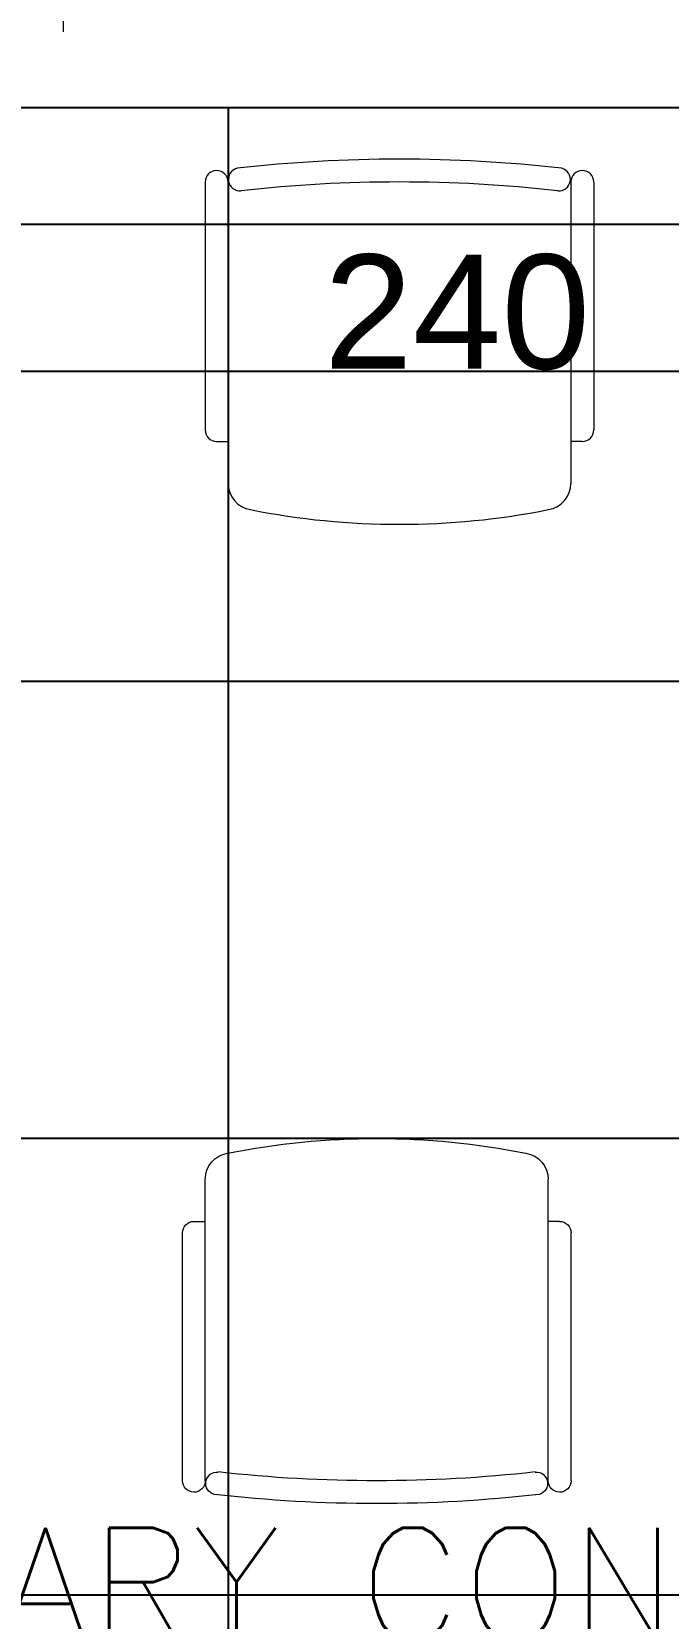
# Model space of a CAD drawing. Header units: inches. Extents: x -12418 to 57169, y -29325 to 19878.
# Drawn here: x 46542 to 47377, y -10831 to -8747 of the extents above; entities that cross this region are included whole.
import ezdxf

# ---------------------------------------------------------------- set-up
doc = ezdxf.new("R2010")
doc.units = ezdxf.units.IN
doc.header["$LTSCALE"] = 25
doc.header["$MEASUREMENT"] = 0
doc.header["$PDMODE"] = 3
doc.layers.get('0').update_dxf_attribs({"color": 8})
doc.layers.get('Defpoints').update_dxf_attribs({"color": 8})
for name, color, linetype, lineweight in [('00-Ground Floor$0$72_EGR_BASE_TEXT', 252, 'Continuous', 5), ('00-Ground Floor$0$LOADING', 253, 'Continuous', 5), ('00-Ground Floor$0$Walls', 251, 'Continuous', 5), ('E-DIM', 6, 'Continuous', 18)]:
    doc.layers.add(name, color=color, linetype=linetype, lineweight=lineweight)
doc.layers.add('00-Ground Floor$0$False Ceiling', color=251, linetype='Continuous')
doc.styles.add('00-Ground Floor$0$SIMPLEX', font='SIMPLEX.shx', dxfattribs={"height": 150})
doc.styles.get("Standard").update_dxf_attribs({"font": 'arial.ttf'})
doc.dimstyles.get("Standard").update_dxf_attribs({"dimtxt": 150, "dimasz": 150, "dimexe": 0.18, "dimexo": 0.0625, "dimgap": 1, "dimtad": 1, "dimdec": 0, "dimlfac": 0.1, "dimzin": 0, "dimdsep": 46, "dimtxsty": 'Standard', "dimcen": 0.09, "dimclrd": 256, "dimclrt": 7, "dimadec": 0, "dimazin": 0, "dimtfac": 1, "dimtdec": 0, "dimtofl": 0, "dimtmove": 0, "dimatfit": 3, "dimfxl": 1, "dimtolj": 1, "dimtzin": 0, "dimarcsym": 0})

# ---------------------------------------------------------------- blocks, each defined once
blk = doc.blocks.new('00-Ground Floor$0$GF21016-P')
at = {"layer": '00-Ground Floor$0$LOADING', "extrusion": (-1.24384e-09, -1.20261e-09, -1)}
for p, q in [((0.0128, 0.0179), (0.0128, 0.4136)), ((0.4628, 0.0179), (0.4628, 0.4136)), ((-0.0022, 0.3585), (0.0128, 0.3585)), ((0.4778, 0.3585), (0.4628, 0.3585)), ((-0.0172, 0.0179), (-0.0172, 0.3435)), ((0.4928, 0.0179), (0.4928, 0.3435)), ((0.4778, 0.0029), (0.4778, 0.0029))]:
    blk.add_line(p, q, dxfattribs=at)
for centre, radius, start, end in [((-0.2378, -0.5362), 1.0036, 78.7568, 101.2432), ((-0.0478, 0.4136), 0.035, 0, 80.6557), ((-0.4278, 0.4136), 0.035, 99.3443, 180), ((0.0022, 0.3435), 0.015, 0, 90), ((-0.4778, 0.3435), 0.015, 90, 180), ((-0.0284, 0.0145), 0.015, 284.3864, 95.5209), ((-0.2378, 1.8928), 1.8749, 263.6341, 276.3659), ((-0.4471, 0.0145), 0.015, 84.4791, 255.6136), ((0.0022, 0.0179), 0.015, 270, 0), ((0.0022, 0.0179), 0.015, 180, 270), ((-0.2378, 1.8734), 1.8855, 263.5119, 276.4881), ((-0.4778, 0.0179), 0.015, 270, 0), ((-0.4778, 0.0179), 0.015, 180, 270)]:
    blk.add_arc(centre, radius, start, end, dxfattribs=at)
blk = doc.blocks.new('00-Ground Floor$0$A$Ce9e1c4c3')
at = {"layer": '00-Ground Floor$0$False Ceiling', "color": 254}
blk.add_line((-51182.1, -8847.4, 0), (-55042.5, -8847.4, 0), dxfattribs=at)
at = {"layer": '00-Ground Floor$0$False Ceiling', "color": 254, "linetype": 'Continuous'}
for p, q in [((-53200, -12867.4), (-53200, -8847.4)), ((-55042.5, -9000), (-51182.1, -9000)), ((-55042.5, -9600), (-51182.1, -9600)), ((-55042.5, -10200), (-51182.1, -10200)), ((-55042.5, -10800), (-51182.1, -10800))]:
    blk.add_line(p, q, dxfattribs=at)
blk = doc.blocks.new('00-Ground Floor')
at = {"layer": '00-Ground Floor$0$Walls'}
for p, q in [((46582.9, -8647.4, 0), (46582.9, -8747.4, 0)), ((48817.9, -8847.4, 0), (46362.9, -8847.4, 0))]:
    blk.add_line(p, q, dxfattribs=at)
at = {"layer": '00-Ground Floor$0$False Ceiling', "color": 254}
blk.add_blockref('00-Ground Floor$0$A$Ce9e1c4c3', (100000, 0), dxfattribs=at)
at = {"layer": '00-Ground Floor$0$LOADING', "color": 1, "extrusion": (4.75185e-05, 1.86519e-05, 1), "xscale": -1000.000000000003, "yscale": 1000.000000000003, "zscale": -1000.000000000003, "rotation": 180.0000250467612}
blk.add_blockref('00-Ground Floor$0$GF21016-P', (46786.6, -8926.8, 2), dxfattribs=at)
at = {"layer": '00-Ground Floor$0$LOADING', "color": 1, "extrusion": (2.67576e-11, 2.24019e-05, 1), "xscale": 1000.000000000002, "yscale": 1000.000000000002, "zscale": -1000.000000000002, "rotation": 359.9999748876469}
blk.add_blockref('00-Ground Floor$0$GF21016-P', (46756.8, -10668, -0.2), dxfattribs=at)
at = {"layer": '00-Ground Floor$0$72_EGR_BASE_TEXT', "insert": (47173.6, -10711.7), "char_height": 150, "width": 3493.221, "attachment_point": 2, "style": '00-Ground Floor$0$SIMPLEX'}
blk.add_mtext('PULMONARY CONSULTATION / EXAMINATION ROOM', dxfattribs=at)
blk = doc.blocks.new('*D337')
at = {"layer": 'Defpoints', "color": 0, "transparency": 16777216}
for p in [(45900, -9193.6), (45900, -9600), (48300, -9600)]:
    blk.add_point(p, dxfattribs=at)
at = {"layer": 'E-DIM', "color": 0, "lineweight": -2, "transparency": 16777216}
for p, q in [((45900, -9599.9), (45900, -9193.4)), ((48300, -9599.9), (48300, -9193.4))]:
    blk.add_line(p, q, dxfattribs=at)
at = {"layer": 'E-DIM', "lineweight": -2, "transparency": 16777216}
blk.add_line((48150, -9193.6), (46050, -9193.6), dxfattribs=at)
at = {"layer": 'E-DIM', "transparency": 16777216}
for points in [[(46050, -9168.6), (46050, -9218.6), (45900, -9193.6)], [(48150, -9168.6), (48150, -9218.6), (48300, -9193.6)]]:
    blk.add_solid(points, dxfattribs=at)
at = {"layer": 'E-DIM', "color": 7, "transparency": 16777216, "insert": (47100, -9116), "char_height": 150, "attachment_point": 5}
blk.add_mtext('\\A1;240', dxfattribs=at)

msp = doc.modelspace()

# ---------------------------------------------------------------- block references
msp.add_blockref('00-Ground Floor', (0, 0))

# ---------------------------------------------------------------- dimensions: what is measured, and where the dimension line sits
at = {"layer": 'E-DIM'}
dim = msp.add_linear_dim(base=(45900, -9193.6), p1=(48300, -9600), p2=(45900, -9600), dimstyle='Standard', dxfattribs=at)
dim.commit()
dim.dimension.update_dxf_attribs({"geometry": '*D337', "text_midpoint": (47100, -9116)})

doc.saveas('drawing.dxf')
